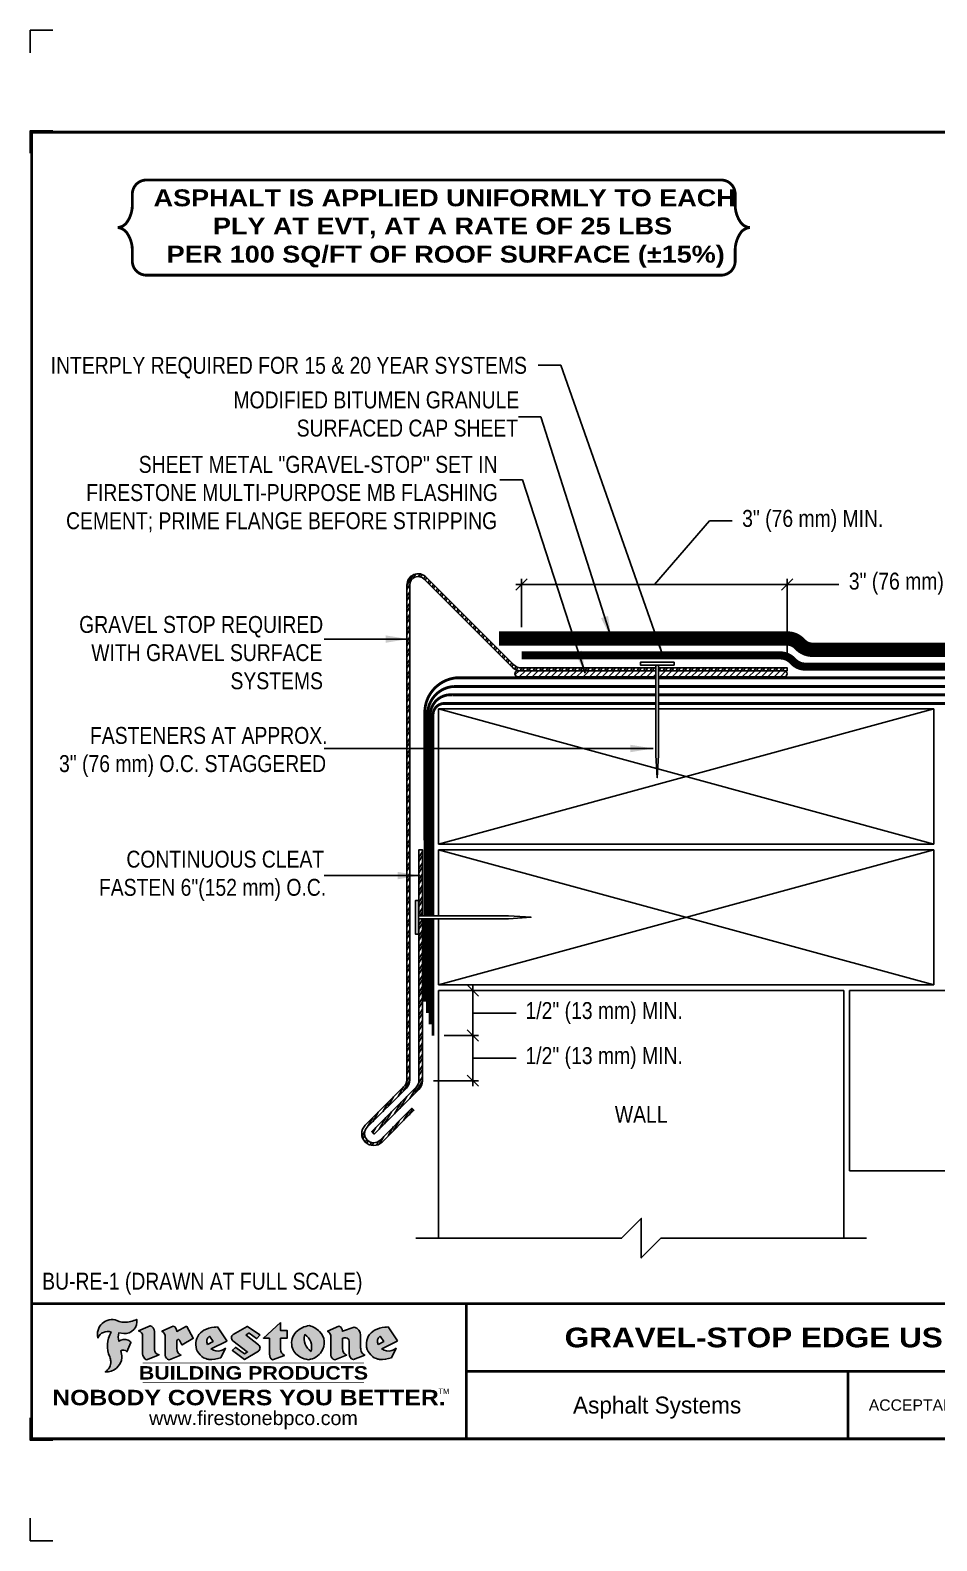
# Model space of a CAD drawing. Header units: inches. Extents: x -763.6 to -743.6, y -23.2 to -6.4.
# Drawn here: x -763.62 to -753.56, y -23.2 to -6.43 of the extents above; entities that cross this region are included whole.
import ezdxf
from ezdxf.enums import TextEntityAlignment as Align

# ---------------------------------------------------------------- set-up
doc = ezdxf.new("R2010")
doc.units = ezdxf.units.IN
doc.header["$MEASUREMENT"] = 0
doc.layers.get('0').update_dxf_attribs({"linetype": 'CONTINUOUS'})
doc.layers.get('DEFPOINTS').update_dxf_attribs({"linetype": 'CONTINUOUS'})
for name, color, linetype in [('FSBP-ACCESSORY-OTHER', 7, 'CONTINUOUS'), ('FSBP-ANNO-LABEL', 7, 'CONTINUOUS'), ('FSBP-ANNO-NOTE', 7, 'CONTINUOUS'), ('FSBP-MEMBRANE', 7, 'CONTINUOUS'), ('FSBP-SEALANTS', 1, 'CONTINUOUS'), ('FSBP-SUBSTRATE-GENERIC', 9, 'CONTINUOUS'), ('FSBP-TTLB', 7, 'CONTINUOUS'), ('FSBP-TTLB-BORDER', 7, 'CONTINUOUS'), ('FSBP-TTLB-TEXT', 7, 'CONTINUOUS'), ('FSBP-WALL-CURB', 9, 'CONTINUOUS'), ('FSBP-WOOD', 7, 'CONTINUOUS')]:
    doc.layers.add(name, color=color, linetype=linetype)
doc.styles.add('ARIAL', font='arial.ttf')
doc.styles.add('ARIAL_BOLD', font='ariblk.ttf')
doc.styles.add('ARIAL_NAR', font='ARIALN.TTF')
doc.styles.add('BANKGOTHIC', font='bgothm.ttf')
doc.dimstyles.new('FSBP-DIM', dxfattribs={"dimtxt": 0.1875, "dimasz": 0.125, "dimexe": 0.0625, "dimexo": 0.125, "dimgap": 0.125, "dimtad": 0, "dimdec": 0, "dimzin": 1, "dimdsep": 46, "dimlunit": 4, "dimtxsty": 'ARIAL_NAR', "dimblk": 'OBLIQUE', "dimcen": 0.09375, "dimdle": 0.0625, "dimclrd": 256, "dimclre": 256, "dimclrt": 256, "dimadec": 0, "dimazin": 0, "dimtfac": 1, "dimtdec": 0, "dimtmove": 1, "dimatfit": 3, "dimfxl": 0, "dimtolj": 1, "dimtzin": 0, "dimlwd": -1, "dimlwe": -1, "dimarcsym": 0})
doc.dimstyles.new('FSBP-LEADER', dxfattribs={"dimtxt": 0.1875, "dimasz": 0.25, "dimexe": 0.0625, "dimexo": 0.125, "dimgap": 0.125, "dimtad": 0, "dimtih": 1, "dimtoh": 1, "dimdec": 4, "dimzin": 0, "dimdsep": 46, "dimlunit": 4, "dimtxsty": 'ARIAL_NAR', "dimcen": 0.09375, "dimclrd": 256, "dimclre": 256, "dimclrt": 256, "dimadec": 0, "dimazin": 0, "dimtfac": 1, "dimtdec": 4, "dimtofl": 0, "dimtmove": 0, "dimatfit": 3, "dimfxl": 0, "dimtolj": 1, "dimtzin": 0, "dimlwd": -1, "dimlwe": -1, "dimarcsym": 0})

# ---------------------------------------------------------------- blocks, each defined once
blk = doc.blocks.new('_OBLIQUE')
at = {"color": 0, "linetype": 'ByBlock'}
blk.add_line((-0.5, -0.5), (0.5, 0.5), dxfattribs=at)
blk = doc.blocks.new('*D10')
at = {"layer": 'DEFPOINTS', "color": 0, "transparency": 16777216}
for p in [(-755.2180386307364, -12.58505518909827), (-758.1662619354397, -13.18363734446524), (-755.2180386307364, -13.50988734446514)]:
    blk.add_point(p, dxfattribs=at)
at = {"layer": 'FSBP-ANNO-LABEL', "transparency": 16777216}
for p, q in [((-756.692150283088, -12.58505518909827), (-756.0799635868265, -11.87897089308919)), ((-756.0799635868265, -11.87897089308919), (-755.8299635868265, -11.87897089308919)), ((-758.1662619354397, -13.05863734446524), (-758.1662619354397, -12.52255518909827)), ((-755.2180386307364, -13.38488734446514), (-755.2180386307364, -12.52255518909827)), ((-758.2287619354397, -12.58505518909827), (-755.1555386307364, -12.58505518909827))]:
    blk.add_line(p, q, dxfattribs=at)
at = {"layer": 'FSBP-ANNO-LABEL', "transparency": 16777216, "xscale": 0.125, "yscale": 0.125, "zscale": 0.125, "rotation": 180}
blk.add_blockref('_OBLIQUE', (-758.1662619354397, -12.58505518909827), dxfattribs=at)
at = {"layer": 'FSBP-ANNO-LABEL', "transparency": 16777216, "xscale": 0.125, "yscale": 0.125, "zscale": 0.125}
blk.add_blockref('_OBLIQUE', (-755.2180386307364, -12.58505518909827), dxfattribs=at)
at = {"layer": 'FSBP-ANNO-LABEL', "transparency": 16777216, "insert": (-754.9344357901007, -11.87897089308919), "char_height": 0.1875, "attachment_point": 5, "style": 'ARIAL_NAR'}
blk.add_mtext('\\A1;3" (76 mm) MIN.', dxfattribs=at)
blk = doc.blocks.new('*D11')
at = {"layer": 'DEFPOINTS', "color": 0, "transparency": 16777216}
for p in [(-752.269815326033, -12.58505518909827), (-755.2180386307364, -13.30863734446524), (-752.269815326033, -13.50988734446514)]:
    blk.add_point(p, dxfattribs=at)
at = {"layer": 'FSBP-ANNO-LABEL', "transparency": 16777216}
for p, q in [((-755.2180386307364, -13.18363734446524), (-755.2180386307364, -12.52255518909827)), ((-752.269815326033, -13.38488734446514), (-752.269815326033, -12.52255518909827)), ((-755.2805386307364, -12.58505518909827), (-754.6457447897579, -12.58505518909827)), ((-752.207315326033, -12.58505518909827), (-752.8546891963064, -12.58505518909827))]:
    blk.add_line(p, q, dxfattribs=at)
at = {"layer": 'FSBP-ANNO-LABEL', "transparency": 16777216, "xscale": 0.125, "yscale": 0.125, "zscale": 0.125, "rotation": 180}
blk.add_blockref('_OBLIQUE', (-755.2180386307364, -12.58505518909827), dxfattribs=at)
at = {"layer": 'FSBP-ANNO-LABEL', "transparency": 16777216, "xscale": 0.125, "yscale": 0.125, "zscale": 0.125}
blk.add_blockref('_OBLIQUE', (-752.269815326033, -12.58505518909827), dxfattribs=at)
at = {"layer": 'FSBP-ANNO-LABEL', "transparency": 16777216, "insert": (-753.7502169930322, -12.57516241343728), "char_height": 0.1875, "attachment_point": 5, "style": 'ARIAL_NAR'}
blk.add_mtext('\\A1;3" (76 mm) MIN.', dxfattribs=at)
blk = doc.blocks.new('TTLB-ASPHALT_1')
at = {"layer": 'FSBP-TTLB-TEXT'}
h = blk.add_hatch(color=1, dxfattribs=at)
edge = h.paths.add_edge_path()
edge.add_arc((1.037309769669577, -0.1982514792917272), 0.1319107607348553, 264.0410451462098, 370.3106169565175)
edge.add_arc((1.027551646585692, 0.1214293576525733), 0.3273056962876235, 270.05058356628535, 295.23459397187514, ccw=False)
edge.add_arc((1.022801957313334, -0.06680179986895496), 0.1391656561713503, 249.3281275763668, 272.0749124149863, ccw=False)
edge.add_line((0.9736743133014443, -0.1970076156048179), (0.9474927838574558, -0.1852745150568325))
edge.add_arc((0.8939498971398336, -0.3394262635682139), 0.1631857907024099, 70.84590087378872, 194.3325259843273)
edge.add_arc((0.8444260109029358, -0.4259936440910792), 0.1179914261095279, 70.96950098067128, 156.9641407594482, ccw=False)
edge.add_arc((1.153141409296893, -0.4684497516079489), 0.3110405457095052, 150.323113748316, 203.2084295854517)
edge.add_arc((0.7562495500623072, -0.6412608153899839), 0.1218587156617311, 0.8849157075190988, 24.346689398949877, ccw=False)
edge.add_arc((0.749378166569727, -0.6475258110744306), 0.1289731377238325, -58.36655102076742, 3.6216782311386737, ccw=False)
edge.add_arc((0.825669902954445, -0.5792158350996175), 0.1783301886510355, 267.2205474105585, 354.1381621173521)
edge.add_arc((0.7903121048625223, -0.6011409294291781), 0.2127878929608591, 0.9996158580669169, 21.00503380861242)
edge.add_arc((1.018807122639402, -0.5666691048185157), 0.0513639566841585, 40.821177131732725, 125.52727787225791, ccw=False)
edge.add_line((1.057676976260041, -0.5330924682126437), (1.102776947655911, -0.4308018311949837))
edge.add_arc((1.040858222524662, -0.4699705673995993), 0.07326744446031509, 32.31675181867256, 66.31481236598174)
edge.add_arc((1.03226251882532, -0.5063316993097686), 0.1102246948011782, 69.8179132332389, 125.254734720681)
edge.add_arc((1.127708877207283, -0.3689593535312383), 0.1659710644737306, 164.1569669952081, 196.5811013160487, ccw=False)
edge.add_line((0.9680425188342383, -0.3236487780942383), (1.023615334387159, -0.3294494641845773))
h = blk.add_hatch(color=1, dxfattribs=at)
edge = h.paths.add_edge_path()
edge.add_line((1.275239419159561, -0.6223407783464694), (1.415345367376062, -0.5660418822574371))
edge.add_arc((1.421019305783972, -0.5090099247487814), 0.05731350411836947, 181.9717871001989, 264.31851000495806, ccw=False)
edge.add_line((1.363739737527226, -0.5109819325197265), (1.363412352251203, -0.3102363679013962))
edge.add_arc((1.294263659668758, -0.3103491388304036), 0.06914878453844908, 0.0934405599591014, 72.42834396969012)
edge.add_line((1.315139561173908, -0.2444268274366692), (1.186839444240604, -0.3024209471341379))
edge.add_arc((1.175246268095293, -0.3585110609420923), 0.05727567197445628, -0.017399788185912257, 78.322067691347, ccw=False)
edge.add_line((1.232521937428658, -0.3585284546236807), (1.232574268422297, -0.555126496687123))
edge.add_arc((1.305699496415485, -0.5558575689677241), 0.07312888236350451, 179.4272023230205, 245.3845503102953)
h = blk.add_hatch(color=1, dxfattribs=at)
edge = h.paths.add_edge_path()
edge.add_line((1.792026821926584, -0.3839679064720229), (1.722158956877934, -0.2518542302253621))
edge.add_arc((1.720119655279632, -0.2529327078887889), 0.002306916790721916, 27.87197133405528, 117.3766794470726)
edge.add_line((1.719058846382097, -0.250884159729182), (1.610638460368705, -0.3070279753467702))
edge.add_arc((1.547088841662969, -0.306102665849437), 0.06355635479880158, 359.165808011073, 425.8793658831422)
edge.add_line((1.573061729235633, -0.2480956029480268), (1.446879247402876, -0.3051325108639702))
edge.add_arc((1.407812067100195, -0.3703571330466247), 0.07602957263902092, -3.441403975725109, 59.07992244284969, ccw=False)
edge.add_line((1.483704536400296, -0.3749210150788969), (1.483704536400296, -0.5723838140635706))
edge.add_arc((1.540537465180449, -0.5682544061150878), 0.05698275005415228, 184.1557352478595, 255.3066498366543)
edge.add_line((1.526084036778343, -0.6233736605654059), (1.657291340682093, -0.570650514527486))
edge.add_arc((1.688298576827208, -0.502139038842401), 0.07520153584805701, 207.5160880841914, 245.649226723163, ccw=False)
edge.add_arc((1.721050197024908, -0.491448816845633), 0.1093332836229113, 179.4823365255141, 204.5537900001094, ccw=False)
edge.add_line((1.611721375809452, -0.4904610114968335), (1.611721375809452, -0.4126404716788983))
edge.add_arc((1.628589765097189, -0.4141592990360436), 0.01693662875851165, 28.356188110622497, 174.8549701683584, ccw=False)
edge.add_arc((1.627340435522399, -0.4197189881350454), 0.02111886817708033, 22.216893572439517, 40.10213956426492, ccw=False)
edge.add_line((1.646891420738257, -0.4117336534413738), (1.666638796144639, -0.4549750258192233))
edge.add_arc((1.668737246926753, -0.4540167099035415), 0.002306916790685597, 204.5451281842828, 299.6323508190067)
edge.add_line((1.669877862091766, -0.4560219186518992), (1.791128135493295, -0.3870515928837648))
edge.add_line((1.791128135493295, -0.3870515928837648), (1.792026821926584, -0.3839679064720229))
h = blk.add_hatch(color=1, dxfattribs=at)
h.paths.add_polyline_path([(2.063388732080512, -0.2583237030618903, 0.02524281661523788), (2.025024361750752, -0.2610532129309178, 0.1213611957758757), (1.901773912052249, -0.3008158885520373, 0.6151668103976068), (1.93274136141747, -0.6099060679591872, 0.05306812109568645), (1.967936229862175, -0.617865745600497, 0.1150932231766138), (2.099126721549737, -0.5994933789882708), (2.151195569562105, -0.4944891916583316, -0.08755405562188731), (2.104230609512001, -0.5187113292177372, -0.265591761123442), (1.992692314386659, -0.5010701623316862), (2.165347897647223, -0.4141184325909109, 0.4518949533370738), (2.166222728871162, -0.4107679608846269)])
h.paths.add_polyline_path([(2.014217313945437, -0.4188965037300676), (1.951113654018855, -0.4515330109460507, -0.3720533890450154), (1.973177450672722, -0.3607130665457561)], flags=16)
h = blk.add_hatch(color=1, dxfattribs=at)
edge = h.paths.add_edge_path()
edge.add_arc((2.260407392426799, -0.3775796671688738), 0.0415245022322573, 123.20805433950699, 232.2027298779723, ccw=False)
edge.add_line((2.237665217914071, -0.3428366421988329), (2.393535971665983, -0.2540943745380986))
edge.add_arc((2.394677353533154, -0.2560991469722467), 0.00230691679074142, 55.64644466176969, 119.65426054492929, ccw=False)
edge.add_line((2.395979141996861, -0.2541946229174954), (2.531809646140459, -0.3470380726374032))
edge.add_arc((2.530468902927936, -0.3489153772789848), 0.00230691679070047, -42.73110123842042, 54.46613537395791, ccw=False)
edge.add_line((2.532163440279987, -0.3504807552658491), (2.498457913851155, -0.3869673252714421))
edge.add_arc((2.496763376499132, -0.385401947284592), 0.002306916790673087, 233.75270768949161, 317.26889876139137, ccw=False)
edge.add_line((2.495399362263356, -0.38726241234572), (2.413849913492982, -0.3274738082119626))
edge.add_arc((2.412485899257177, -0.3293342732731332), 0.002306916790719977, 53.75270768979654, 124.4135619297866)
edge.add_line((2.41118211687575, -0.3274311136421062), (2.382933981293377, -0.346782838468144))
edge.add_arc((2.384237763674776, -0.3486859980991568), 0.002306916790694806, 124.4135619293765, 231.8459020253658)
edge.add_line((2.382812599816248, -0.3505000469010184), (2.519899969301207, -0.4581994452042721))
edge.add_arc((2.494247019847677, -0.4908523236374407), 0.0415245022322573, -55.21225898295228, 51.84590202520451, ccw=False)
edge.add_line((2.517938320565804, -0.5249552055672808), (2.364434947484597, -0.6179520922513717))
edge.add_arc((2.363239601923482, -0.6159790200102009), 0.002306916790727131, 233.2955624372974, 301.2087215702374, ccw=False)
edge.add_line((2.361860787187538, -0.6178285429225383), (2.231266621301074, -0.5204709167214361))
edge.add_arc((2.232647938930654, -0.518623262347532), 0.002306916790697738, 135.5134179846412, 233.2179869199849, ccw=False)
edge.add_line((2.231002150870836, -0.5170067083764565), (2.262839375599356, -0.4845937328397696))
edge.add_arc((2.264485163659231, -0.4862102868108593), 0.002306916790748635, 53.03528399994502, 135.5134179853723, ccw=False)
edge.add_line((2.265872365996302, -0.4843670465239001), (2.361834678328762, -0.5565872257804898))
edge.add_arc((2.363221880665748, -0.55474398549363), 0.00230691679062697, 233.0352840000717, 302.2362632414427)
edge.add_line((2.36445241715569, -0.5566953042850713), (2.39428499383348, -0.5378823484768844))
edge.add_arc((2.393054457343538, -0.5359310296853721), 0.002306916790685158, 302.2362632406162, 412.202729876843)
edge.add_line((2.394468296066179, -0.5341081404551886), (2.234958295420142, -0.4103916733127022))
h = blk.add_hatch(color=1, dxfattribs=at)
edge = h.paths.add_edge_path()
edge.add_line((2.763460561272041, -0.2072496393923444), (2.763460561272041, -0.2969520779963801))
edge.add_arc((2.765767478062685, -0.2969520779963943), 0.00230691679065842, 179.9999999996471, 269.9999999996471)
edge.add_line((2.765767478062685, -0.2992589947870528), (2.835417693520355, -0.2992589947870528))
edge.add_arc((2.835417693520355, -0.3015659115777538), 0.002306916790701052, 0, 90, ccw=False)
edge.add_line((2.837724610311056, -0.3015659115777538), (2.837724610311056, -0.3790761307453892))
edge.add_arc((2.835417693520355, -0.3790761307453749), 0.002306916790686842, 269.99999999964706, 359.99999999964706, ccw=False)
edge.add_line((2.835417693520355, -0.3813830475360618), (2.765767478062685, -0.3813830475360618))
edge.add_arc((2.765767478062685, -0.3836899643267202), 0.00230691679065842, 90.00000000035294, 180.0000000003529)
edge.add_line((2.763460561272041, -0.3836899643267344), (2.763460561272041, -0.5033995910642801))
edge.add_arc((2.836735953378934, -0.5071368822038522), 0.07337063740681407, 177.0802527808789, 245.3249543133826)
edge.add_line((2.806105814540615, -0.5738080530967267), (2.674529557384915, -0.6226036013049594))
edge.add_arc((2.708610405062075, -0.5642984087917995), 0.0675351734460605, 177.0345319916277, 239.69264280249, ccw=False)
edge.add_line((2.641165668230087, -0.560804539009709), (2.641165668230087, -0.3836899643267344))
edge.add_arc((2.638858751439443, -0.3836899643267202), 0.00230691679065842, 359.9999999996471, 449.999999999647)
edge.add_line((2.638858751439443, -0.3813830475360618), (2.572857950769389, -0.3813830475360618))
edge.add_line((2.572857950769389, -0.3813830475360618), (2.763460561272041, -0.2072496393923444))
h = blk.add_hatch(color=1, dxfattribs=at)
edge = h.paths.add_edge_path(flags=16)
edge.add_arc((2.940363509127394, -0.4847985213681483), 0.1684614578629417, 344.5558804047865, 417.0140046669545)
edge.add_arc((3.194458079644619, -0.3883534532477739), 0.1684614578629416, 164.5558804047865, 237.0140046669546)
edge = h.paths.add_edge_path()
edge.add_arc((3.069375116502187, -0.4399344555144893), 0.1828726885096673, 136.0914512150047, 191.213418978326)
edge.add_arc((3.064939550433394, -0.4318234379590393), 0.18031488047485, 194.0167254156723, 240.666373083186)
edge.add_arc((3.098047041778983, -0.3845058757092517), 0.2378525180183701, 239.2975390661776, 264.2889872773176)
edge.add_arc((3.048844782126224, -0.419023238379296), 0.203760689247156, 277.1986764832035, 326.503572961274)
edge.add_arc((3.077739326803538, -0.434104661646515), 0.1713748657917091, 325.3768876809903, 406.3828327799087)
edge.add_arc((3.011839488065931, -0.4896144380417837), 0.257194564585, 44.2846255351977, 73.82901434867308)
edge.add_arc((3.117152499586979, -0.4983433120546721), 0.2579560664039132, 97.50292863483669, 134.1039137579027)
h = blk.add_hatch(color=1, dxfattribs=at)
edge = h.paths.add_edge_path()
edge.add_line((3.322690228557462, -0.5721896537377091), (3.322690228557462, -0.3749210150788969))
edge.add_arc((3.24679775925739, -0.3703571330465678), 0.076029572638996, 356.5585960242387, 419.0799224428129)
edge.add_line((3.285864939560099, -0.3051325108639702), (3.412047421392799, -0.2480956029480268))
edge.add_arc((3.386074533820164, -0.3061026658494939), 0.06355635479883807, 0.3962622833877276, 65.87936588318718, ccw=False)
edge.add_line((3.449629368605429, -0.3056631084210863), (3.580526418688805, -0.2593848434574539))
edge.add_arc((3.555744121700968, -0.3530904070730259), 0.09692726601172152, 2.366977007666776, 75.18615851992018, ccw=False)
edge.add_line((3.652588689330287, -0.3490873311063041), (3.652588689330287, -0.4883770011386872))
edge.add_arc((3.761877549389567, -0.4914934052703757), 0.1093332836229049, 178.3666365323574, 204.5537900000422)
edge.add_arc((3.729125929191724, -0.502183627267101), 0.07520153584796149, 207.5160880841713, 245.2240541443095)
edge.add_line((3.697611150971852, -0.5704631245385627), (3.572585913552643, -0.6207021253773775))
edge.add_arc((3.595347186007587, -0.5526356419907756), 0.0717713151919874, 180.3328587115751, 251.51018566665869, ccw=False)
edge.add_line((3.523577081955409, -0.5530525936986663), (3.523577081955409, -0.4153032515383615))
edge.add_arc((3.486319529276869, -0.4148773504126382), 0.03725998689428563, 359.3450650296066, 449.0500281941025)
edge.add_arc((3.482769874121715, -0.4419622099033518), 0.06447454900600776, 86.29402372314017, 119.8211331593848)
edge.add_line((3.450707067966732, -0.3860252459975726), (3.450707067966732, -0.4904610114968335))
edge.add_arc((3.560035889182245, -0.4914488168456472), 0.1093332836229753, 179.4823365255069, 204.5537900001023)
edge.add_arc((3.527284268984403, -0.5021390388425004), 0.07520153584796385, 207.5160880841699, 245.6492267231416)
edge.add_line((3.496277032839316, -0.570650514527486), (3.365069728935509, -0.6233736605654059))
edge.add_arc((3.379502486061938, -0.5682868177318028), 0.05694615642555721, 183.9298782390169, 255.318496325343, ccw=False)
h = blk.add_hatch(color=1, dxfattribs=at)
h.paths.add_polyline_path([(3.957695472291277, -0.2583237030618903, 0.02524281661523822), (3.919331101961575, -0.2610532129309178, 0.1085638477195505), (3.807890832595604, -0.2939221658134414, 0.6425897848490651), (3.827048101628293, -0.6099060679591872, 0.05306812109569052), (3.862242970072884, -0.617865745600497, 0.1150932231766133), (3.993433461760503, -0.5994933789882708), (4.045502309772871, -0.4944891916583316, -0.08755405562189084), (3.998537349722767, -0.5187113292177372, -0.2655917611234366), (3.886999054597368, -0.5010701623316862), (4.059654637857989, -0.4141184325909109, 0.4518949533370731), (4.060529469081928, -0.4107679608846269)])
h.paths.add_polyline_path([(3.90852405415626, -0.4188965037300676), (3.845420394229677, -0.4515330109460507, -0.3720533890450147), (3.867484190883488, -0.3607130665457561)], flags=16)
at = {"layer": 'DEFPOINTS', "linetype": 'Continuous', "ltscale": 1.75}
for points in [[(-0.015625, 13.88083333333333), (-0.015625, 14.13083333333333), (0.234375, 14.13083333333333)], [(-0.015625, -2.380833333333342), (-0.015625, -2.630833333333342), (0.234375, -2.630833333333342)]]:
    blk.add_lwpolyline(points, dxfattribs=at)
at = {"layer": 'DEFPOINTS', "color": 1}
for points in [[(0.234375, 13.015625), (-0.015625, 13.015625), (-0.015625, 12.765625)], [(0.234375, -1.515625), (-0.015625, -1.515625), (-0.015625, -1.265625)]]:
    blk.add_lwpolyline(points, dxfattribs=at)
at = {"layer": 'FSBP-TTLB', "const_width": 0.03125}
for points in [[(0, 0), (0, -1.5), (20, -1.5), (20, 0), (0, 0)], [(4.825208527206769, 0), (4.825208527206769, -0.75)], [(4.825208527206769, -0.75), (14.84028770518938, -0.75)], [(4.825208527206769, -0.75), (4.825208527206769, -1.5)]]:
    blk.add_lwpolyline(points, dxfattribs=at)
at = {"layer": 'FSBP-TTLB-BORDER', "const_width": 0.03125}
blk.add_lwpolyline([(20, 0), (20, 13), (0, 13), (0, 0)], dxfattribs=at)
at = {"layer": 'FSBP-TTLB-TEXT', "color": 1}
blk.add_line((0.7358432058323388, -0.379822754145593), (0.7358432058323388, -0.379822754145593), dxfattribs=at)
for points in [[(1.023615323725323, -0.3294494630716969, 0.5000510906601082), (1.167090420776901, -0.1746414942047778, -0.1103304102359608), (1.027840608309816, -0.2058762110801382, -0.09957876667165425), (0.9736743133014443, -0.1970076156048179), (0.9474927838574558, -0.1852745150568325, 0.5978159689075124), (0.7358432058323388, -0.379822754145593, -0.3938834584182213), (0.8828996422548698, -0.3144510229727047, 0.2349406564350952), (0.86727108227484, -0.5910237178633082, -0.1027304183841549), (0.8780937320133262, -0.6393788197974146, -0.2772692352614086), (0.8170223912655956, -0.7573362346216896, 0.3985429150902959), (1.003067614090241, -0.5974286950643517, 0.0875124847930418), (0.9889600163401155, -0.5248671157293501, -0.3874031597924062), (1.057676976260041, -0.5330924682126437), (1.102776947655911, -0.4308018311949837, 0.1494423498871741), (1.07029056398062, -0.4028746979725923, 0.2467195073738216), (0.9686394281704906, -0.4163228904100862, -0.1424285161541127), (0.9680425188342383, -0.3236487780942383), (1.023615334387159, -0.3294494641845773)], [(2.166222728871162, -0.4107679608846269), (2.063388732080512, -0.2583237030618903, 0.02524281661523788), (2.025024361750752, -0.2610532129309178, 0.1085638477195265), (1.913584092384895, -0.2939221658134414, 0.6425897848491228), (1.93274136141747, -0.6099060679591872, 0.05306812109568648), (1.967936229862175, -0.617865745600497, 0.1150932231766137), (2.099126721549737, -0.5994933789882708), (2.151195569562105, -0.4944891916583316, -0.0875540556218873), (2.104230609512001, -0.5187113292177372, -0.2655917611234418), (1.992692314386659, -0.5010701623316862), (2.165347897647223, -0.4141184325909109)], [(2.763460561272041, -0.2072496393923444), (2.763460561272041, -0.2969520779963801, 0.4142135623730958), (2.765767478062685, -0.2992589947870528), (2.835417693520355, -0.2992589947870528, -0.414213562373095), (2.837724610311056, -0.3015659115777538), (2.837724610311056, -0.3790761307453892, -0.4142135623730938), (2.835417693520355, -0.3813830475360618), (2.765767478062685, -0.3813830475360618, 0.4142135623730958), (2.763460561272041, -0.3836899643267344), (2.763460561272041, -0.5033995910642801, 0.3068985753588853), (2.806105814540615, -0.5738080530967267), (2.674529557384915, -0.6226036013049594, -0.2804194150632976), (2.641165668230087, -0.560804539009709), (2.641165668230087, -0.3836899643267344, 0.414213562373095), (2.638858751439443, -0.3813830475360618), (2.572857950769389, -0.3813830475360618), (2.763460561272041, -0.2072496393923444)], [(4.060529469081928, -0.4107679608846269), (3.957695472291277, -0.2583237030618903, 0.02524281661523788), (3.919331101961575, -0.2610532129309178, 0.1085638477195265), (3.807890832595604, -0.2939221658134414, 0.6425897848491228), (3.827048101628293, -0.6099060679591872, 0.05306812109568648), (3.862242970072884, -0.617865745600497, 0.1150932231766137), (3.993433461760503, -0.5994933789882708), (4.045502309772871, -0.4944891916583316, -0.0875540556218873), (3.998537349722767, -0.5187113292177372, -0.2655917611234418), (3.886999054597368, -0.5010701623316862), (4.059654637857989, -0.4141184325909109)], [(4.059654637857989, -0.4141184325909109, 0.4518949533370731), (4.060529469081928, -0.4107679608846269, 0.4518949533370731)]]:
    blk.add_lwpolyline(points, format="xyb", dxfattribs=at)
for points in [[(1.275239419159561, -0.6223407783464694), (1.415345367376062, -0.5660418822574371, -0.3756100036733062), (1.363739737527226, -0.5109819325197265), (1.363412352251203, -0.3102363679013962, 0.3265360292958048), (1.315139561173908, -0.2444268274366692), (1.186839444240604, -0.3024209471341379, -0.3557863980845349), (1.232521937428658, -0.3585284546236807), (1.232574268422297, -0.555126496687123, 0.2960110723418457)], [(1.792026821926584, -0.3839679064720229), (1.722158956877934, -0.2518542302253621, 0.4116839150163434), (1.719058846382097, -0.250884159729182), (1.610638460368705, -0.3070279753467702, 0.2996033003794034), (1.573061729235633, -0.2480956029480268), (1.446879247402876, -0.3051325108639702, -0.2797757560995365), (1.483704536400296, -0.3749210150788969), (1.483704536400296, -0.5723838140635706, 0.320828638474519), (1.526084036778343, -0.6233736605654059), (1.657291340682093, -0.570650514527486, -0.1679398621276611), (1.621603752698661, -0.5368819723450571, -0.1098333365370753), (1.611721375809452, -0.4904610114968335), (1.611721375809452, -0.4126404716788983, -0.743334502655012), (1.64349420176768, -0.4061152228778298, -0.07819791644735608), (1.646891420738257, -0.4117336534413738), (1.666638796144639, -0.4549750258192233, 0.4404648714563479), (1.669877862091766, -0.4560219186518992), (1.791128135493295, -0.3870515928837648)], [(2.234958295420142, -0.4103916733127022, -0.5150044486718882), (2.237665217914071, -0.3428366421988329), (2.393535971665983, -0.2540943745380986, -0.2867822934100265), (2.395979141996861, -0.2541946229174954), (2.531809646140459, -0.3470380726374032, -0.4515027974650387), (2.532163440279987, -0.3504807552658491), (2.498457913851155, -0.3869673252714421, -0.3814439164929681), (2.495399362263356, -0.38726241234572), (2.413849913492982, -0.3274738082119626, 0.3184718635035665), (2.41118211687575, -0.3274311136421062), (2.382933981293377, -0.346782838468144, 0.5064094529656681), (2.382812599816248, -0.3505000469010184), (2.519899969301207, -0.4581994452042721, -0.5043597839115849), (2.517938320565804, -0.5249552055672808), (2.364434947484597, -0.6179520922513717, -0.3053163970316367), (2.361860787187538, -0.6178285429225383), (2.231266621301074, -0.5204709167214361, -0.4541703869768119), (2.231002150870836, -0.5170067083764565), (2.262839375599356, -0.4845937328397696, -0.3762644290664977), (2.265872365996302, -0.4843670465239001), (2.361834678328762, -0.5565872257804898, 0.3114700032088108), (2.36445241715569, -0.5566953042850713), (2.39428499383348, -0.5378823484768844, 0.520381097387146), (2.394468296066179, -0.5341081404551886)], [(2.937624918725987, -0.3131105398334029, 0.2452625673097023), (2.889993533867141, -0.4754966266250307, 0.2064059665179019), (2.976604338974084, -0.5890186876871866, 0.1094800500670344), (3.074378098474654, -0.6211778035979165, 0.2185147641853038), (3.218764944843201, -0.5314757029352819, 0.3689489483072479), (3.195959963110113, -0.3100352223135445, 0.1296305888694145), (3.0834694040758, -0.242595816912754, 0.1610736375384317)], [(3.322690228557462, -0.5721896537377091), (3.322690228557462, -0.3749210150788969, 0.2797757560995341), (3.285864939560099, -0.3051325108639702), (3.412047421392799, -0.2480956029480268, -0.2937618496109166), (3.449629368605429, -0.3056631084210863), (3.580526418688805, -0.2593848434574539, -0.3288760160581939), (3.652588689330287, -0.3490873311063041), (3.652588689330287, -0.4883770011386872, 0.114762897203527), (3.662431105063263, -0.536926560769686, 0.166032965990522), (3.697611150971852, -0.5704631245385627), (3.572585913552643, -0.6207021253773775, -0.3209557512194564), (3.523577081955409, -0.5530525936986663), (3.523577081955409, -0.4153032515383615, 0.4127061514896111), (3.48693727661589, -0.3776224848030694, 0.1473421876160361), (3.450707067966732, -0.3860252459975726), (3.450707067966732, -0.4904610114968335, 0.1098333365370753), (3.460589444855941, -0.5368819723450855, 0.1679398621276611), (3.496277032839316, -0.570650514527486), (3.365069728935509, -0.6233736605654059, -0.3219729545308964), (3.322690228557462, -0.5721896537377091, 29.1476284739)], [(1.951113654018855, -0.4515330109460507), (2.014217313945437, -0.4188965037300676), (1.973177450672722, -0.3607130665457561, 0.3720533890450154)], [(3.10274193015772, -0.5296595419651595, 0.3271311138286319), (3.032079658614293, -0.3434924326507627, 0.3271311138286322)], [(3.845420394229677, -0.4515330109460507), (3.90852405415626, -0.4188965037300676), (3.867484190883488, -0.3607130665457561, 0.3720533890450154)]]:
    blk.add_lwpolyline(points, format="xyb", close=True, dxfattribs=at)
at = {"layer": 'FSBP-TTLB-TEXT'}
for points, const_width in [([(1.233926579809207, -0.6584455781731435), (3.691229482685259, -0.6584455781731577)], 0.0078125), ([(9.061522829276782, -0.75), (9.061522829276782, -1.5)], 0.03125), ([(1.233926579809207, -0.8761560960495984), (3.691229482685259, -0.8761560960495842)], 0.0078125)]:
    blk.add_lwpolyline(points, dxfattribs=dict(at, const_width=const_width))
at = {"layer": 'FSBP-TTLB-TEXT', "color": 1}
for centre, start, end in [((1.789987520328282, -0.3850463841354355), 299.6323508193319, 27.87197133380463), ((2.164310260790558, -0.412058050385383), 296.7304547840455, 34.00233684987403)]:
    blk.add_arc(centre, 0.00230691679068068, start, end, dxfattribs=at)
at = {"layer": 'FSBP-TTLB-TEXT', "lineweight": 18, "style": 'ARIAL_BOLD'}
blk.add_text('BUILDING PRODUCTS', height=0.1484375, dxfattribs=at).set_placement((2.462578031247233, -0.7673008371113639), align=Align.MIDDLE_CENTER)
at = {"layer": 'FSBP-TTLB-TEXT', "color": 1}
for s, height, style, p in [('NOBODY COVERS YOU BETTER.', 0.171875, 'ARIAL_BOLD', (2.412604263603384, -1.041650450587369)), ('TM', 0.0625, 'BANKGOTHIC', (4.576671173373001, -0.9725745042934193))]:
    blk.add_text(s, height=height, dxfattribs=dict(at, style=style)).set_placement(p, align=Align.MIDDLE_CENTER)
at = {"layer": 'FSBP-TTLB-TEXT'}
for s, height, style, p in [('Asphalt Systems', 0.1875, 'BANKGOTHIC', (6.943365678241776, -1.125)), ('www.firestonebpco.com', 0.15625, 'ARIAL', (2.462578031247233, -1.268657306740124))]:
    blk.add_text(s, height=height, dxfattribs=dict(at, style=style)).set_placement(p, align=Align.MIDDLE_CENTER)
at = {"layer": 'FSBP-TTLB-TEXT', "style": 'ARIAL'}
blk.add_text('ACCEPTABLE SYSTEMS:', height=0.125, dxfattribs=at).set_placement((9.292812815915624, -1.125), align=Align.MIDDLE_LEFT)
at = {"layer": 'FSBP-TTLB-TEXT'}
for tag, height, style, p in [('DETAIL_DESCP_LINE_1', 0.21875, 'ARIAL_BOLD', (9.832748116198076, -0.375)), ('ISSUE_REV_DATE', 0.21875, 'ARIAL', (15.84069633627263, -0.7282559425942452)), ('DETAIL_NUMBER', 0.4375, 'ARIAL', (18.42055248367797, -0.8931630692489421))]:
    blk.add_attdef(tag, text='', height=height, dxfattribs=dict(at, style=style)).set_placement(p, align=Align.MIDDLE_CENTER)
at = {"layer": 'FSBP-TTLB-TEXT', "style": 'ARIAL'}
blk.add_attdef('ACCPT_SYSTEMS', text='', height=0.21875, dxfattribs=at).set_placement((11.49438170418193, -1.125), align=Align.MIDDLE_LEFT)
blk = doc.blocks.new('*D13')
at = {"layer": 'DEFPOINTS', "color": 0, "transparency": 16777216}
for p in [(-759.0888916511357, -17.08988734446538), (-758.7075650876506, -17.08988734446538), (-759.1493604011366, -17.58988734446535)]:
    blk.add_point(p, dxfattribs=at)
at = {"layer": 'FSBP-ANNO-LABEL', "transparency": 16777216}
for p, q in [((-758.9638916511357, -17.08988734446538), (-758.6450650876506, -17.08988734446538)), ((-758.7075650876506, -17.65238734446535), (-758.7075650876506, -17.02738734446538)), ((-758.7075650876506, -17.33988734446537), (-758.4781859203666, -17.33988734446526)), ((-758.4781859203666, -17.33988734446526), (-758.2281859203666, -17.33988734446526)), ((-759.0243604011366, -17.58988734446535), (-758.6450650876506, -17.58988734446535))]:
    blk.add_line(p, q, dxfattribs=at)
at = {"layer": 'FSBP-ANNO-LABEL', "transparency": 16777216, "xscale": 0.125, "yscale": 0.125, "zscale": 0.125}
for p, rotation in [((-758.7075650876506, -17.08988734446538), 90), ((-758.7075650876506, -17.58988734446535), 270)]:
    blk.add_blockref('_OBLIQUE', p, dxfattribs=dict(at, rotation=rotation))
at = {"layer": 'FSBP-ANNO-LABEL', "transparency": 16777216, "insert": (-757.2502911386476, -17.33988734446538), "char_height": 0.1875, "attachment_point": 5, "style": 'ARIAL_NAR'}
blk.add_mtext('\\A1;1/2" (13 mm) MIN.', dxfattribs=at)
blk = doc.blocks.new('*D14')
at = {"layer": 'DEFPOINTS', "color": 0, "transparency": 16777216}
for p in [(-759.0888916511357, -17.58988734446535), (-758.7075650876506, -17.58988734446535), (-759.2679403260327, -18.08988734446535)]:
    blk.add_point(p, dxfattribs=at)
at = {"layer": 'FSBP-ANNO-LABEL', "transparency": 16777216}
for p, q in [((-758.9638916511357, -17.58988734446535), (-758.6450650876506, -17.58988734446535)), ((-758.7075650876506, -18.15238734446535), (-758.7075650876506, -17.52738734446535)), ((-758.7075650876506, -17.83988734446535), (-758.4781859203666, -17.83988734446523)), ((-758.4781859203666, -17.83988734446523), (-758.2281859203666, -17.83988734446523)), ((-759.1429403260327, -18.08988734446535), (-758.6450650876506, -18.08988734446535))]:
    blk.add_line(p, q, dxfattribs=at)
at = {"layer": 'FSBP-ANNO-LABEL', "transparency": 16777216, "xscale": 0.125, "yscale": 0.125, "zscale": 0.125}
for p, rotation in [((-758.7075650876506, -17.58988734446535), 90), ((-758.7075650876506, -18.08988734446535), 270)]:
    blk.add_blockref('_OBLIQUE', p, dxfattribs=dict(at, rotation=rotation))
at = {"layer": 'FSBP-ANNO-LABEL', "transparency": 16777216, "insert": (-757.2502911386476, -17.83988734446535), "char_height": 0.1875, "attachment_point": 5, "style": 'ARIAL_NAR'}
blk.add_mtext('\\A1;1/2" (13 mm) MIN.', dxfattribs=at)

msp = doc.modelspace()

# ---------------------------------------------------------------- hatches: boundary and pattern name
at = {"layer": 'FSBP-ACCESSORY-OTHER', "ltscale": 1.75}
h = msp.add_hatch(dxfattribs=at)
h.set_pattern_fill('STEEL', color=9, scale=0.5, angle=15, style=0)
h.set_pattern_definition([(59.99999999999999, (0, 0), (-0.05412658773652741, 0.03125000000000001), []), (59.99999999999999, (-0.008088095159453773, 0.03018518207153338), (-0.05412658773652741, 0.03125000000000001), [])])
h.paths.add_polyline_path([(-759.4085653260328, -13.94629487296947), (-759.4085653260328, -12.5898873444653, -0.6681786379192232), (-759.2485240652966, -12.5235960837291), (-758.2675944569122, -13.50452569211342, 0.1989123673795145), (-758.1792061092639, -13.54113734446497), (-756.676525283088, -13.54113734446508), (-756.676525283088, -13.50988734446514), (-758.1662619354397, -13.50988734446514, -0.1989123673796507), (-758.254650283088, -13.47327569211348), (-759.2264269783846, -12.50149899681696, 0.6681786379193074), (-759.4398153260329, -12.5898873444653), (-759.4398153260329, -13.94629487296947), (-759.4398153260327, -18.07009036525437, -0.1989123673796458), (-759.4764269783843, -18.15847871290271), (-759.9019189015282, -18.58397063604639, 1), (-759.7148233788611, -18.77106615871355), (-759.3612699882678, -18.41751276812013), (-759.3833670751801, -18.39541568120816), (-759.7369204657731, -18.74896907180147, -1), (-759.8798218146161, -18.60606772295847), (-759.4451769783843, -18.17142288672687, 0.1989123673796458), (-759.4085653260327, -18.0830345390786)])
h.paths.add_polyline_path([(-759.2679403260327, -15.52738734446541), (-759.3070028260328, -15.52738734446541), (-759.3070028260328, -16.26176234446535), (-759.2679403260328, -16.26176234446535)], flags=17)
h.paths.add_polyline_path([(-759.2679403260328, -16.29301234446535), (-759.3070028260329, -16.29301234446535), (-759.3070028260327, -18.08988734446535, -0.1989123673796689), (-759.3367497935685, -18.16170287692961), (-759.8304682271067, -18.65542131046789), (-759.8028468684665, -18.68304266910796), (-759.3091284349284, -18.1893242355697, 0.1989123673796689), (-759.2679403260327, -18.08988734446535)], flags=17)
h.paths.add_polyline_path([(-755.2180386307364, -13.50988734446514), (-756.645275283088, -13.50988734446514), (-756.645275283088, -13.54113734446508), (-755.2517886307363, -13.54113734446514), (-755.2180386307364, -13.54113734446508)])
at = {"layer": 'FSBP-SEALANTS'}
h = msp.add_hatch(dxfattribs=at)
h.set_pattern_fill('ANSI31', color=256, scale=0.4, style=0)
h.set_pattern_definition([(45, (0, 0), (-0.03535533905932738, 0.03535533905932738), [])])
h.paths.add_polyline_path([(-755.2517886307363, -13.54113734446514), (-756.645275283088, -13.54113734446509), (-756.645275283088, -13.60863734446508), (-755.2517886307363, -13.60863734446508, 1)])
h.paths.add_polyline_path([(-756.676525283088, -13.54113734446508), (-758.2079561092638, -13.54113734446497, 1), (-758.2079561092638, -13.60863734446508), (-756.6765252830879, -13.60863734446508)])

# ---------------------------------------------------------------- linework, layer by layer
at = {"layer": 'FSBP-ACCESSORY-OTHER'}
msp.add_lwpolyline([(-756.676525283088, -13.54113734446508), (-758.1792061092639, -13.54113734446514, -0.1989123673796598), (-758.2675944569122, -13.50452569211342), (-759.2485240652966, -12.5235960837291, 0.6681786379192233), (-759.4085653260328, -12.5898873444653), (-759.4085653260328, -13.94629487296947), (-759.4085653260327, -18.0830345390786, -0.1989123673796458), (-759.4451769783843, -18.17142288672687), (-759.8798218146161, -18.60606772295847, 1), (-759.7369204657731, -18.74896907180147), (-759.3833670751799, -18.39541568120814), (-759.3612699882678, -18.41751276812022), (-759.7148233788611, -18.77106615871355, -0.9999999999999621), (-759.9019189015282, -18.58397063604639), (-759.4764269783843, -18.15847871290271, 0.1989123673796458), (-759.4398153260327, -18.07009036525437), (-759.4398153260329, -13.94629487296947), (-759.4398153260329, -12.5898873444653, -0.6681786379193074), (-759.2264269783846, -12.50149899681696), (-758.254650283088, -13.47327569211348, 0.1989123673796506), (-758.1662619354397, -13.50988734446514), (-756.676525283088, -13.50988734446514)], format="xyb", dxfattribs=at)
for points in [[(-756.473400283088, -13.47863734446514), (-756.848400283088, -13.47863734446514), (-756.848400283088, -13.44738734446514), (-756.473400283088, -13.44738734446514)], [(-759.3115925274616, -16.08988734446535), (-759.3115925274616, -16.46488734446535), (-759.3428425274616, -16.46488734446535), (-759.3428425274616, -16.08988734446535)]]:
    msp.add_lwpolyline(points, close=True, dxfattribs=at)
for points in [[(-756.676525283088, -13.47863734446514), (-756.676525283088, -14.47863734446514), (-756.660900283088, -14.72863734446514), (-756.645275283088, -14.47863734446514), (-756.645275283088, -13.47863734446514)], [(-756.645275283088, -13.50988734446514), (-755.2180386307364, -13.50988734446514), (-755.2180386307364, -13.54113734446508), (-756.645275283088, -13.54113734446508)], [(-759.3115925274616, -16.29301234446535), (-758.3115925274616, -16.29301234446535), (-758.0615925274616, -16.27738734446535), (-758.3115925274616, -16.26176234446535), (-759.3115925274616, -16.26176234446535)]]:
    msp.add_lwpolyline(points, dxfattribs=at)
at = {"layer": 'FSBP-ACCESSORY-OTHER', "ltscale": 1.75}
msp.add_lwpolyline([(-759.2679403260328, -16.26176234446535), (-759.2679403260328, -15.52738734446541), (-759.3070028260328, -15.52738734446541), (-759.3070028260328, -16.26176234446535)], dxfattribs=at)
msp.add_lwpolyline([(-759.2679403260328, -16.29301234446535), (-759.2679403260327, -18.08988734446535, -0.1989123673796689), (-759.3091284349284, -18.1893242355697), (-759.8028468684665, -18.68304266910798), (-759.8304682271067, -18.65542131046789), (-759.3367497935685, -18.16170287692961, 0.1989123673796689), (-759.3070028260327, -18.08988734446535), (-759.3070028260328, -16.29301234446535)], format="xyb", dxfattribs=at)
at = {"layer": 'FSBP-ANNO-NOTE', "const_width": 0.03125}
msp.add_lwpolyline([(-762.4876907917002, -8.384458897154914), (-762.4876907917002, -8.252172866172103, -0.414213562373095), (-762.3314407917002, -8.095922866172103), (-755.9519357131153, -8.095922866172103, -0.414213562373095), (-755.7956857131153, -8.252172866172103), (-755.7956857131153, -8.384458897154914, 0.1409083258157955), (-755.7372380869278, -8.562599947257937, 0.2244532195272858), (-755.6331746692149, -8.623880987354752, 0.2244532195272858), (-755.7372380869278, -8.68516202745154, 0.1409083258157939), (-755.7956857131153, -8.863303077554562), (-755.7956857131153, -8.995589108537402, -0.414213562373095), (-755.9519357131153, -9.151839108537402), (-762.3314407917002, -9.151839108537402, -0.414213562373095), (-762.4876907917002, -8.995589108537402), (-762.4876907917002, -8.863303077554562, 0.1409083258157955), (-762.5461384178876, -8.68516202745154, 0.2244532195272858), (-762.6502018356006, -8.623880987354752, 0.2244532195272858), (-762.5461384178876, -8.562599947257937, 0.1409083258157939)], format="xyb", close=True, dxfattribs=at)
msp.add_lwpolyline([(-762.4876907917002, -8.384458897154914), (-762.4876907917002, -8.252172866172103, -0.414213562373095), (-762.3314407917002, -8.095922866172103), (-755.9519357131153, -8.095922866172103, -0.414213562373095), (-755.7956857131153, -8.252172866172103), (-755.7956857131153, -8.384458897154914, 0.1409083258157955), (-755.7372380869278, -8.562599947257937, 0.2244532195272858), (-755.6331746692149, -8.623880987354752, 0.2244532195272858), (-755.7372380869278, -8.68516202745154, 0.1409083258157939), (-755.7956857131153, -8.863303077554562), (-755.7956857131153, -8.995589108537402, -0.414213562373095), (-755.9519357131153, -9.151839108537402), (-762.3314407917002, -9.151839108537402, -0.414213562373095), (-762.4876907917002, -8.995589108537402), (-762.4876907917002, -8.863303077554562, 0.1409083258157955), (-762.5461384178876, -8.68516202745154, 0.2244532195272858), (-762.6502018356006, -8.623880987354752, 0.2244532195272858), (-762.5461384178876, -8.562599947257937, 0.1409083258157939)], format="xyb", close=True, dxfattribs=at)
at = {"layer": 'FSBP-MEMBRANE', "ltscale": 1.75}
for points, const_width in [([(-758.4162619354397, -13.18363734446513), (-755.2180386307364, -13.18363734446513, -0.1989123673796531), (-755.085456109264, -13.23855482299268), (-755.0702910663189, -13.25371986593768, 0.1989123673796531), (-754.9377085448464, -13.30863734446524), (-752.32150573907, -13.30863734446524, -0.1989123673796589), (-752.1447290437733, -13.38186064916863), (-752.13867565318, -13.38791403976188, 0.1989123673796589), (-751.9618989578834, -13.46113734446521), (-749.3215920213297, -13.46113734446521)], 0.16), ([(-758.1662619354397, -13.37113734446513), (-755.2957036736813, -13.37113734446518, -0.1989123673796531), (-755.1631211522088, -13.42605482299268), (-755.1479561092638, -13.44121986593768, 0.1989123673796531), (-755.0153735877914, -13.49613734446524), (-752.269815326033, -13.49613734446524)], 0.09)]:
    msp.add_lwpolyline(points, format="xyb", dxfattribs=dict(at, const_width=const_width))
at = {"layer": 'FSBP-MEMBRANE', "const_width": 0.03125}
for points in [[(-759.2393604011365, -16.26176234446535), (-759.2407926928033, -14.02941859446514, -0.3994629105415869), (-758.8975614851299, -13.62035609446517), (-756.676525283088, -13.62035609446517)], [(-756.676525283088, -13.71569463613181), (-758.9220259120095, -13.71569463613181, 0.3936086403990622), (-759.2106364428033, -14.02941859446514), (-759.2099854011366, -16.26176234446535)], [(-759.1801729011365, -16.26176234446535), (-759.1809433520326, -14.02941859446514, -0.43908558299045), (-758.9330344030536, -13.80908005279849), (-756.676525283088, -13.80908005279849)], [(-759.1493604011366, -16.26176234446535), (-759.1493604011356, -14.02941859446514, -0.4142135623729821), (-759.0243604011356, -13.90441859446518), (-756.676525283088, -13.90441859446518)]]:
    msp.add_lwpolyline(points, format="xyb", dxfattribs=at)
for points in [[(-756.645275283088, -13.62035609446517), (-745.7699572196417, -13.62035609446517)], [(-745.7699572196417, -13.71569463613181), (-756.645275283088, -13.71569463613181)], [(-756.645275283088, -13.80908005279849), (-745.7699572196417, -13.80908005279849)], [(-756.645275283088, -13.90441859446518), (-745.7699572196417, -13.90441859446517)], [(-759.2407926928033, -17.21488734446535), (-759.2407926928033, -16.29301234446532)], [(-759.2106364428033, -17.33988734446535), (-759.2106364428033, -16.29301234446532)], [(-759.1809749844699, -17.46488734446535), (-759.1809749844699, -16.29301234446532)], [(-759.1493604011366, -16.29301234446532), (-759.1493604011366, -17.58988734446535)]]:
    msp.add_lwpolyline(points, dxfattribs=at)
at = {"layer": 'FSBP-MEMBRANE', "ltscale": 1.75, "const_width": 0.09}
msp.add_lwpolyline([(-759.1963916511356, -16.26176234446535), (-759.1963916511356, -16.26176234446535)], dxfattribs=at)
at = {"layer": 'FSBP-SEALANTS'}
for points in [[(-756.676525283088, -13.60863734446508), (-758.2079561092638, -13.60863734446508, -1), (-758.2079561092638, -13.54113734446497), (-756.676525283088, -13.54113734446508)], [(-755.2517886307363, -13.54113734446514), (-755.2517886307363, -13.54113734446514, -0.9999999999999999), (-755.2517886307363, -13.60863734446508), (-755.2517886307363, -13.60863734446508)]]:
    msp.add_lwpolyline(points, format="xyb", dxfattribs=at)
for points in [[(-756.645275283088, -13.54113734446508), (-755.2517886307363, -13.54113734446514)], [(-755.2517886307363, -13.60863734446508), (-756.645275283088, -13.60863734446508)]]:
    msp.add_lwpolyline(points, dxfattribs=at)
at = {"layer": 'FSBP-SUBSTRATE-GENERIC'}
msp.add_lwpolyline([(-745.7699572196416, -17.08988734446538), (-754.5263916511357, -17.08988734446535), (-754.5263916511358, -19.08988734446535), (-745.7699572196416, -19.08988734446538)], dxfattribs=at)
at = {"layer": 'FSBP-WALL-CURB', "linetype": 'Continuous', "ltscale": 1.75}
for p, q in [((-754.5888916511357, -17.08988734446538), (-759.0888916511357, -17.08988734446538)), ((-759.0888916511357, -17.08988734446538), (-759.0888916511357, -19.83767838021592)), ((-754.5888916511357, -17.08988734446538), (-754.5888916511357, -19.83767838021603))]:
    msp.add_line(p, q, dxfattribs=at)
msp.add_lwpolyline([(-754.3388916511357, -19.837678380216), (-756.6201844578302, -19.837678380216), (-756.8388916511357, -20.05638557352142), (-756.8388916511357, -19.61897118691058), (-757.0575988444411, -19.837678380216), (-759.3388916511357, -19.83767838021595)], dxfattribs=at)
at = {"layer": 'FSBP-WOOD', "ltscale": 1.75}
for p, q in [((-759.0888916511357, -13.96488734446527), (-759.0888916511357, -15.46488734446527)), ((-759.0888916511357, -15.46488734446527), (-753.5888916511357, -13.96488734446515)), ((-756.676525283088, -13.96488734446527), (-759.0888916511357, -13.96488734446527)), ((-756.6673585252606, -14.62530546970399), (-759.0888916511357, -13.96488734446527)), ((-753.5888916511357, -13.96488734446515), (-756.645275283088, -13.96488734446527)), ((-753.5888916511357, -15.46488734446527), (-753.5888916511357, -13.96488734446515)), ((-753.5888916511357, -15.46488734446527), (-756.6546585183067, -14.62876910796409)), ((-759.0888916511357, -15.46488734446527), (-753.5888916511357, -15.46488734446527)), ((-753.5888916511357, -15.52738734446527), (-759.0888916511357, -15.52738734446538)), ((-759.0888916511357, -15.52738734446538), (-759.0888916511357, -16.26176234446538)), ((-759.0888916511357, -17.02738734446538), (-753.5888916511357, -15.52738734446527)), ((-753.5888916511357, -17.02738734446538), (-759.0888916511357, -15.52738734446538)), ((-753.5888916511357, -17.02738734446538), (-753.5888916511357, -15.52738734446527)), ((-759.0888916511357, -16.29301234446538), (-759.0888916511357, -17.02738734446538)), ((-759.0888916511357, -17.02738734446538), (-753.5888916511357, -17.02738734446538))]:
    msp.add_line(p, q, dxfattribs=at)

# ---------------------------------------------------------------- block references
ref = msp.add_blockref('TTLB-ASPHALT_1', (-763.6057236728427, -20.5646532483552))
ref.add_attrib('DETAIL_DESCP_LINE_1', 'GRAVEL-STOP EDGE USING STRIP FLASHING', dxfattribs={"layer": 'FSBP-TTLB-TEXT', "height": 0.21875, "style": 'ARIAL_BOLD'}).set_placement((-753.7729755566446, -20.9396532483552), align=Align.MIDDLE_CENTER)

# ---------------------------------------------------------------- texts
at = {"layer": 'DEFPOINTS', "style": 'ARIAL_NAR'}
msp.add_text('BU-RE-1 (DRAWN AT FULL SCALE)', height=0.1875, dxfattribs=at).set_placement((-763.4885663187682, -20.31465324835514), align=Align.MIDDLE_LEFT)
at = {"layer": 'FSBP-ANNO-LABEL', "style": 'ARIAL_NAR'}
msp.add_text('INTERPLY REQUIRED FOR 15 & 20 YEAR SYSTEMS', height=0.1875, dxfattribs=at).set_placement((-758.1070640497417, -10.15208799548884), align=Align.MIDDLE_RIGHT)
msp.add_text('WALL', height=0.1875, dxfattribs=at).set_placement((-756.8388916511357, -18.46378286234071), align=Align.MIDDLE_CENTER)
at = {"layer": 'FSBP-ANNO-LABEL', "char_height": 0.1875, "attachment_point": 1, "style": 'ARIAL_NAR'}
for s, width, insert in [('\\pi0.039089;MODIFIED BITUMEN GRANULE \\P\\pi0.74138;SURFACED CAP SHEET{\\H1.0222x; }', 3.185660936400382, (-761.4047820056359, -10.44221402514167)), ('\\pi1.0359;SHEET METAL "GRAVEL-STOP" SET IN\\P\\pi0.45243;FIRESTONE MULTI-PURPOSE MB FLASHING\\P\\pi0.22963;CEMENT; PRIME FLANGE BEFORE STRIPPING', 4.991951725665785, (-763.4526638110045, -11.1578151818767)), ('\\pi0.039128;GRAVEL STOP REQUIRED\\P\\pi0.17355;WITH GRAVEL SURFACE\\P\\pi1.7191;SYSTEMS', 2.724624569133084, (-763.1169110167392, -12.93393464701066)), ('\\pi0.38846;FASTENERS AT APPROX. \\P\\pi0.045306;3" (76 mm) O.C. STAGGERED{\\H1.0222x; }', 2.989541854224512, (-763.3465035505815, -14.16512435812245)), ('\\pi0.80822;CONTINUOUS CLEAT\\P\\pi0.50306;FASTEN 6"(152 mm) O.C.{\\H1.0222x; }', 2.989541854224512, (-763.3616579133495, -15.53825753669005))]:
    msp.add_mtext_dynamic_manual_height_columns(s, width=width, gutter_width=5, heights=[0], dxfattribs=dict(at, insert=insert))
at = {"layer": 'FSBP-ANNO-NOTE', "insert": (-762.3314407917001, -8.200051740028265), "char_height": 0.1875, "attachment_point": 1, "style": 'ARIAL_BOLD'}
msp.add_mtext_dynamic_manual_height_columns('\\pi-0.29536,l0.375;ASPHALT IS APPLIED UNIFORMLY TO EACH\\P\\pi0.36383;PLY AT EVT, AT A RATE OF 25 LBS\\P\\pi-0.14981;PER 100 SQ/FT OF ROOF SURFACE (±15%)', width=6.46982238162866, gutter_width=1.09375, heights=[0.910907846000744], dxfattribs=at)

# ---------------------------------------------------------------- dimensions: what is measured, and where the dimension line sits
at = {"layer": 'FSBP-ANNO-LABEL'}
for base, p1, p2, picture, middle in [((-755.2180386307364, -12.58505518909827), (-758.1662619354397, -13.18363734446524), (-755.2180386307364, -13.50988734446514), '*D10', (-755.7049635868265, -11.87897089308919)), ((-752.269815326033, -12.58505518909827), (-755.2180386307364, -13.30863734446524), (-752.269815326033, -13.50988734446514), '*D11', (-753.7502169930322, -12.57516241343728))]:
    dim = msp.add_linear_dim(base=base, p1=p1, p2=p2, text='3" (76 mm) MIN.', dimstyle='FSBP-DIM', dxfattribs=at)
    dim.commit()
    dim.dimension.update_dxf_attribs({"geometry": picture, "text_midpoint": middle, "dimtype": 160})
for base, p1, p2, picture, middle in [((-758.7075650876506, -17.08988734446538), (-759.1493604011366, -17.58988734446535), (-759.0888916511357, -17.08988734446538), '*D13', (-758.1031859203666, -17.33988734446538)), ((-758.7075650876506, -17.58988734446535), (-759.2679403260327, -18.08988734446535), (-759.0888916511357, -17.58988734446535), '*D14', (-758.1031859203666, -17.83988734446535))]:
    dim = msp.add_linear_dim(base=base, p1=p1, p2=p2, angle=90, text='1/2" (13 mm) MIN.', dimstyle='FSBP-DIM', override={"dimtoh": 1}, dxfattribs=at)
    dim.commit()
    dim.dimension.update_dxf_attribs({"geometry": picture, "text_midpoint": middle, "dimtype": 160})

# ---------------------------------------------------------------- leaders
for points in [[(-756.597628094498, -13.37113734446515), (-757.7320640497417, -10.15208799548886), (-757.9820640497417, -10.15208799548886)], [(-757.1702020299249, -13.18363734446513), (-757.9523047180984, -10.72316815976855), (-758.2023047180984, -10.72316815976855)], [(-757.4601527223664, -13.56760602221631), (-758.1581553613682, -11.42151765309984), (-758.4081553613682, -11.42151765309984)], [(-759.425748216262, -13.18986883132592), (-760.3580250331752, -13.18986883132592)], [(-756.707775283088, -14.40398055794466), (-760.3580250331752, -14.40398055794466)], [(-759.2929290978657, -15.81422738365299), (-760.3580250331752, -15.81422738365299)]]:
    msp.add_leader(points, dimstyle='FSBP-LEADER', dxfattribs=at)

doc.saveas('drawing.dxf')
